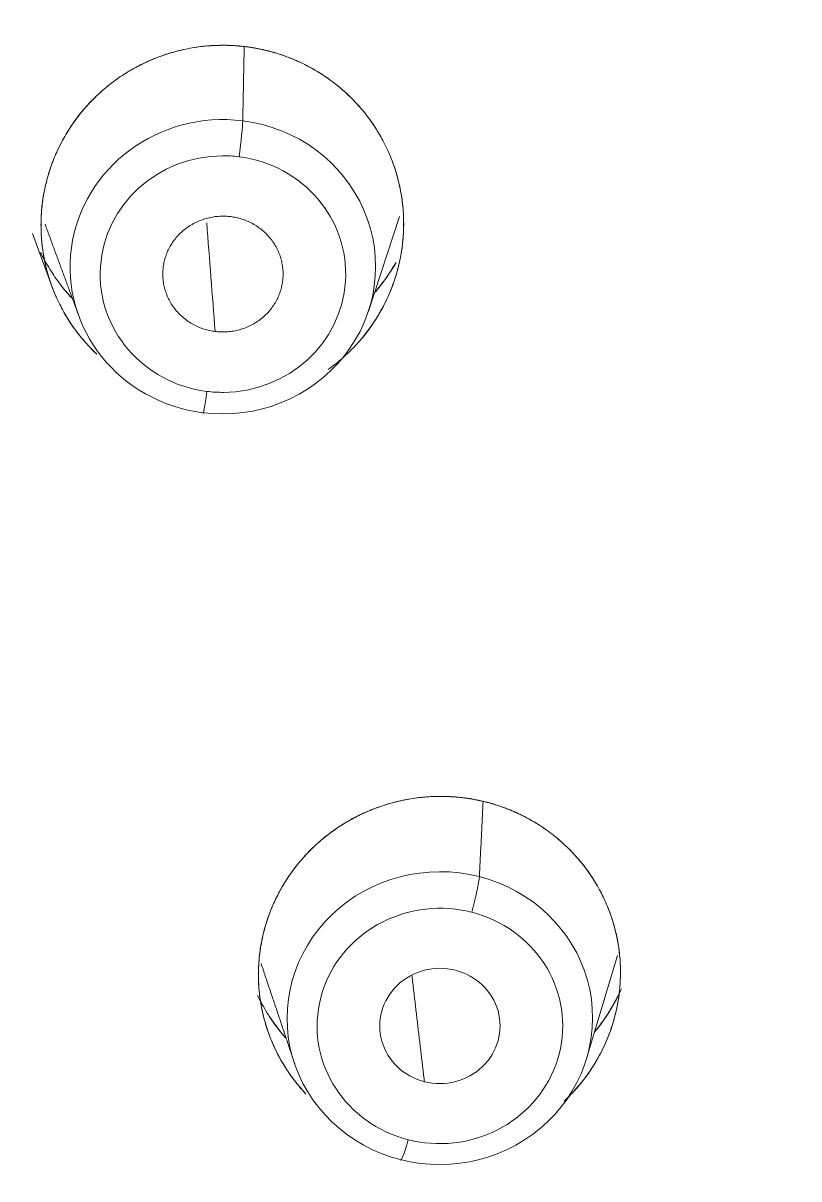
# Model space of a CAD drawing. Extents: x 5217 to 6345, y 0 to 827.
# Drawn here: x 5759.32 to 5767.06, y 513.73 to 525.26 of the extents above; entities that cross this region are included whole.
import ezdxf

# ---------------------------------------------------------------- set-up
doc = ezdxf.new("R2010")
doc.units = 0
doc.header["$LTSCALE"] = 30
doc.header["$MEASUREMENT"] = 0
doc.linetypes.add('HIDDEN2', pattern=[4.7625, 3.175, -1.5875])
doc.layers.add('1', color=7, linetype='CONTINUOUS')
doc.layers.add('2', color=1, linetype='HIDDEN2')

msp = doc.modelspace()

# ---------------------------------------------------------------- linework, layer by layer
at = {"layer": '1', "color": 7, "linetype": 'Continuous', "lineweight": 18}
for p, q in [((5762.761, 522.386), (5763.072, 523.33)), ((5759.409, 523.161), (5759.602, 522.635)), ((5759.409, 523.161), (5759.602, 522.635)), ((5764.937, 514.929), (5765.246, 515.957)), ((5761.753, 515.215), (5761.76, 515.195))]:
    msp.add_line(p, q, dxfattribs=at)
for centre, major_axis, ratio, start_param, end_param in [((5757.244, 496.519), (-59.628, 0), 0.953717, 3.141593, 6.283185), ((5757.244, 496.519), (-59.628, 0), 0.953717, 3.141593, 6.274276), ((5761.308, 522.829), (-1.524, -0.026), 0.963541, 4.565163, 7.706755), ((5761.308, 522.829), (-1.524, -0.026), 0.963541, 1.42357, 4.565163), ((5763.473, 515.331), (-1.524, -0.024), 0.958641, 4.435413, 7.577006), ((5763.473, 515.331), (-1.524, -0.024), 0.958641, 1.29382, 4.435413), ((5763.474, 515.253), (-0.6, -0.01), 0.958641, 4.435413, 7.577006), ((5763.474, 515.253), (-0.6, -0.01), 0.958641, 1.29382, 4.435413)]:
    msp.add_ellipse(centre, major_axis=major_axis, ratio=ratio, start_param=start_param, end_param=end_param, dxfattribs=at)
at = {"layer": '1', "color": 7, "linetype": 'Continuous', "lineweight": 13}
for centre, major_axis, ratio, start_param, end_param in [((5761.468, 524.007), (-0.037, -0.298), 0.03925, 1.302726, 2.785414), ((5761.309, 522.756), (-1.225, -0.021), 0.963541, 4.700712, 7.706755), ((5761.309, 522.756), (-1.225, -0.021), 0.963541, 4.565163, 4.700712), ((5761.309, 522.756), (-1.225, -0.021), 0.963541, 1.55912, 4.565163), ((5761.148, 521.665), (0.037, 0.298), 0.03925, 2.96163, 4.444318), ((5761.309, 522.756), (-1.225, -0.021), 0.963541, 1.42357, 1.55912), ((5763.79, 516.473), (0.074, 0.291), 0.077828, 4.434212, 5.918691), ((5763.474, 515.253), (-1.225, -0.019), 0.958641, 4.570922, 7.577006), ((5763.474, 515.253), (-1.225, -0.019), 0.958641, 1.429329, 4.435413), ((5763.474, 515.253), (-1.225, -0.019), 0.958641, 4.435413, 4.570922), ((5763.156, 514.204), (0.074, 0.291), 0.077828, 2.949732, 4.434212), ((5763.474, 515.253), (-1.225, -0.019), 0.958641, 1.29382, 1.429329)]:
    msp.add_ellipse(centre, major_axis=major_axis, ratio=ratio, start_param=start_param, end_param=end_param, dxfattribs=at)
at = {"layer": '1', "color": 7, "linetype": 'Continuous', "lineweight": 18}
for points, knots in [([(5759.712, 439.668), (5760.292, 439.691), (5761.968, 439.78), (5764.735, 440.04), (5767.995, 440.52), (5771.222, 441.172), (5774.407, 441.992), (5777.54, 442.979), (5780.611, 444.129), (5783.61, 445.439), (5786.529, 446.905), (5789.359, 448.523), (5792.092, 450.287), (5794.718, 452.192), (5797.229, 454.232), (5799.619, 456.402), (5801.88, 458.694), (5804.005, 461.101), (5805.987, 463.617), (5807.821, 466.233), (5809.501, 468.942), (5811.021, 471.735), (5812.378, 474.604), (5813.566, 477.54), (5814.583, 480.534), (5815.426, 483.576), (5816.091, 486.659), (5816.577, 489.772), (5816.882, 492.905), (5817.005, 496.05), (5816.947, 499.196), (5816.706, 502.335), (5816.285, 505.456), (5815.684, 508.55), (5814.904, 511.608), (5813.949, 514.62), (5812.822, 517.578), (5811.525, 520.471), (5810.063, 523.292), (5808.44, 526.031), (5806.66, 528.681), (5804.731, 531.234), (5802.657, 533.681), (5800.444, 536.015), (5798.1, 538.229), (5795.631, 540.316), (5793.045, 542.27), (5790.35, 544.085), (5787.555, 545.755), (5784.667, 547.276), (5781.695, 548.643), (5778.649, 549.85), (5775.538, 550.896), (5772.371, 551.776), (5769.157, 552.489), (5765.908, 553.031), (5762.632, 553.401), (5759.34, 553.598), (5756.041, 553.622), (5752.746, 553.471), (5749.464, 553.148), (5746.207, 552.652), (5742.982, 551.986), (5739.802, 551.151), (5736.674, 550.149), (5733.609, 548.985), (5730.617, 547.661), (5727.705, 546.181), (5724.883, 544.551), (5722.16, 542.774), (5719.544, 540.857), (5717.043, 538.805), (5714.664, 536.624), (5712.415, 534.322), (5710.302, 531.904), (5708.333, 529.379), (5706.512, 526.755), (5704.847, 524.038), (5703.34, 521.238), (5701.998, 518.363), (5700.825, 515.422), (5699.823, 512.423), (5698.996, 509.377), (5698.347, 506.291), (5697.877, 503.176), (5697.588, 500.041), (5697.48, 496.896), (5697.555, 493.75), (5697.811, 490.612), (5698.249, 487.493), (5698.866, 484.402), (5699.661, 481.348), (5700.631, 478.34), (5701.774, 475.388), (5703.085, 472.5), (5704.562, 469.686), (5706.199, 466.954), (5707.991, 464.313), (5709.934, 461.769), (5712.021, 459.332), (5714.245, 457.008), (5716.601, 454.805), (5719.08, 452.73), (5721.676, 450.788), (5724.38, 448.985), (5727.184, 447.328), (5730.08, 445.82), (5733.058, 444.468), (5736.111, 443.274), (5739.227, 442.243), (5742.399, 441.377), (5745.616, 440.68), (5748.868, 440.153), (5751.926, 439.822), (5753.898, 439.702), (5754.776, 439.668)], [0, 0, 0, 0, 0.004702, 0.013606, 0.022511, 0.031416, 0.040321, 0.049226, 0.058131, 0.067035, 0.07594, 0.084844, 0.093748, 0.102652, 0.111556, 0.120459, 0.129362, 0.138265, 0.147168, 0.15607, 0.164972, 0.173874, 0.182775, 0.191676, 0.200577, 0.209478, 0.218378, 0.227279, 0.236179, 0.245079, 0.253978, 0.262878, 0.271778, 0.280678, 0.289578, 0.298478, 0.307379, 0.316279, 0.32518, 0.334081, 0.342982, 0.351884, 0.360785, 0.369687, 0.37859, 0.387493, 0.396396, 0.405299, 0.414202, 0.423106, 0.43201, 0.440914, 0.449818, 0.458723, 0.467628, 0.476532, 0.485437, 0.494342, 0.503247, 0.512152, 0.521057, 0.529962, 0.538867, 0.547772, 0.556677, 0.565582, 0.574486, 0.583391, 0.592295, 0.601199, 0.610103, 0.619007, 0.62791, 0.636813, 0.645716, 0.654619, 0.663521, 0.672423, 0.681325, 0.690226, 0.699127, 0.708028, 0.716929, 0.725829, 0.734729, 0.743629, 0.752529, 0.761429, 0.770329, 0.779229, 0.788129, 0.797029, 0.805929, 0.814829, 0.82373, 0.832631, 0.841532, 0.850433, 0.859334, 0.868236, 0.877138, 0.886041, 0.894944, 0.903847, 0.91275, 0.921653, 0.930557, 0.939461, 0.948365, 0.95727, 0.966174, 0.975079, 0.983983, 0.992888, 1, 1, 1, 1]), ([(5793.07, 451.033), (5793.622, 451.416), (5795.04, 452.443), (5797.228, 454.234), (5799.62, 456.401), (5801.88, 458.694), (5804.005, 461.101), (5805.987, 463.617), (5807.821, 466.233), (5809.501, 468.942), (5811.021, 471.735), (5812.378, 474.604), (5813.566, 477.54), (5814.583, 480.534), (5815.426, 483.576), (5816.091, 486.659), (5816.577, 489.772), (5816.882, 492.905), (5817.005, 496.05), (5816.947, 499.196), (5816.706, 502.335), (5816.285, 505.456), (5815.684, 508.55), (5814.904, 511.608), (5813.949, 514.62), (5812.822, 517.578), (5811.525, 520.471), (5810.063, 523.292), (5808.44, 526.031), (5806.66, 528.681), (5804.731, 531.234), (5802.657, 533.681), (5800.444, 536.015), (5798.1, 538.229), (5795.631, 540.316), (5793.045, 542.27), (5790.35, 544.085), (5787.555, 545.755), (5784.667, 547.276), (5781.695, 548.643), (5778.649, 549.85), (5775.538, 550.896), (5772.371, 551.776), (5769.157, 552.489), (5765.908, 553.031), (5762.632, 553.401), (5759.34, 553.598), (5756.041, 553.622), (5752.746, 553.471), (5749.464, 553.148), (5746.207, 552.652), (5742.982, 551.986), (5739.802, 551.151), (5736.674, 550.149), (5733.609, 548.985), (5730.617, 547.661), (5727.705, 546.181), (5724.883, 544.551), (5722.16, 542.774), (5719.544, 540.857), (5717.043, 538.805), (5714.664, 536.624), (5712.415, 534.322), (5710.302, 531.904), (5708.333, 529.379), (5706.512, 526.755), (5704.847, 524.038), (5703.34, 521.238), (5701.998, 518.363), (5700.825, 515.422), (5699.823, 512.423), (5698.996, 509.377), (5698.347, 506.291), (5697.877, 503.176), (5697.588, 500.041), (5697.48, 496.896), (5697.555, 493.75), (5697.811, 490.612), (5698.249, 487.493), (5698.866, 484.402), (5699.661, 481.348), (5700.631, 478.34), (5701.774, 475.388), (5703.085, 472.5), (5704.562, 469.686), (5706.199, 466.954), (5707.991, 464.313), (5709.934, 461.769), (5712.021, 459.332), (5714.246, 457.009), (5716.6, 454.804), (5719.085, 452.736), (5720.978, 451.284), (5722.066, 450.56), (5722.254, 450.437)], [0, 0, 0, 0, 0.006833, 0.017845, 0.028856, 0.039868, 0.050878, 0.061889, 0.072899, 0.083908, 0.094918, 0.105926, 0.116935, 0.127943, 0.138951, 0.149959, 0.160966, 0.171973, 0.18298, 0.193987, 0.204994, 0.216001, 0.227008, 0.238016, 0.249023, 0.26003, 0.271038, 0.282046, 0.293055, 0.304063, 0.315072, 0.326082, 0.337091, 0.348102, 0.359112, 0.370123, 0.381134, 0.392146, 0.403157, 0.414169, 0.425182, 0.436194, 0.447207, 0.45822, 0.469233, 0.480246, 0.491259, 0.502272, 0.513286, 0.524299, 0.535313, 0.546326, 0.557339, 0.568352, 0.579365, 0.590378, 0.601391, 0.612403, 0.623416, 0.634428, 0.645439, 0.656451, 0.667462, 0.678472, 0.689483, 0.700493, 0.711502, 0.722512, 0.73352, 0.744529, 0.755537, 0.766545, 0.777553, 0.78856, 0.799567, 0.810574, 0.821581, 0.832588, 0.843595, 0.854602, 0.865609, 0.876617, 0.887624, 0.898632, 0.90964, 0.920649, 0.931657, 0.942666, 0.953676, 0.964686, 0.975696, 0.986706, 0.997717, 1, 1, 1, 1]), ([(5760.048, 521.959), (5760.031, 521.974), (5759.973, 522.032), (5759.88, 522.138), (5759.776, 522.281), (5759.688, 522.433), (5759.615, 522.592), (5759.559, 522.758), (5759.519, 522.928), (5759.497, 523.103), (5759.491, 523.28), (5759.504, 523.456), (5759.534, 523.632), (5759.582, 523.804), (5759.647, 523.971), (5759.728, 524.13), (5759.825, 524.281), (5759.935, 524.42), (5760.059, 524.548), (5760.195, 524.663), (5760.341, 524.765), (5760.497, 524.851), (5760.66, 524.923), (5760.801, 524.968), (5760.916, 524.997), (5761.003, 525.014), (5761.092, 525.027), (5761.164, 525.034), (5761.221, 525.037), (5761.261, 525.038), (5761.3, 525.039), (5761.34, 525.039), (5761.38, 525.038), (5761.42, 525.036), (5761.459, 525.033), (5761.499, 525.029), (5761.525, 525.026), (5761.538, 525.025)], [0, 0, 0, 0, 0.015241, 0.054637, 0.093976, 0.133189, 0.17211, 0.211241, 0.250291, 0.28963, 0.329147, 0.368742, 0.408402, 0.44849, 0.488287, 0.528164, 0.567653, 0.607325, 0.646576, 0.686012, 0.725195, 0.764375, 0.803484, 0.842638, 0.862254, 0.88185, 0.90147, 0.921156, 0.929955, 0.938736, 0.947503, 0.956259, 0.965007, 0.973752, 0.982497, 0.991245, 1, 1, 1, 1]), ([(5760.048, 521.959), (5760.031, 521.974), (5759.973, 522.032), (5759.88, 522.138), (5759.776, 522.281), (5759.688, 522.433), (5759.615, 522.592), (5759.559, 522.758), (5759.519, 522.928), (5759.497, 523.103), (5759.491, 523.28), (5759.504, 523.456), (5759.534, 523.632), (5759.582, 523.804), (5759.647, 523.971), (5759.728, 524.13), (5759.825, 524.281), (5759.935, 524.42), (5760.059, 524.548), (5760.195, 524.663), (5760.341, 524.765), (5760.497, 524.851), (5760.66, 524.923), (5760.801, 524.968), (5760.916, 524.997), (5761.003, 525.014), (5761.092, 525.027), (5761.164, 525.034), (5761.221, 525.037), (5761.261, 525.038), (5761.3, 525.039), (5761.34, 525.039), (5761.38, 525.038), (5761.42, 525.036), (5761.459, 525.033), (5761.499, 525.029), (5761.525, 525.026), (5761.538, 525.025)], [0, 0, 0, 0, 0.015241, 0.054637, 0.093976, 0.133189, 0.17211, 0.211241, 0.250291, 0.28963, 0.329147, 0.368742, 0.408402, 0.44849, 0.488287, 0.528164, 0.567653, 0.607325, 0.646576, 0.686012, 0.725195, 0.764375, 0.803484, 0.842638, 0.862254, 0.88185, 0.90147, 0.921156, 0.929955, 0.938736, 0.947503, 0.956259, 0.965007, 0.973752, 0.982497, 0.991245, 1, 1, 1, 1]), ([(5761.538, 525.025), (5761.531, 525.026), (5761.517, 525.027), (5761.496, 525.03), (5761.474, 525.032), (5761.453, 525.034), (5761.431, 525.035), (5761.409, 525.036), (5761.388, 525.037), (5761.366, 525.038), (5761.344, 525.039), (5761.322, 525.039), (5761.279, 525.039), (5761.214, 525.037), (5761.129, 525.031), (5761.043, 525.02), (5760.932, 525.001), (5760.796, 524.968), (5760.649, 524.918), (5760.514, 524.859), (5760.371, 524.783), (5760.224, 524.686), (5760.08, 524.567), (5759.957, 524.444), (5759.843, 524.307), (5759.742, 524.155), (5759.658, 523.996), (5759.604, 523.864), (5759.569, 523.758), (5759.539, 523.649), (5759.512, 523.516), (5759.494, 523.35), (5759.492, 523.169), (5759.509, 522.993), (5759.543, 522.819), (5759.589, 522.662), (5759.656, 522.498), (5759.735, 522.347), (5759.824, 522.212), (5759.924, 522.085), (5760.002, 522.003), (5760.047, 521.96), (5760.05, 521.957)], [0, 0, 0, 0, 0.004723, 0.009456, 0.014198, 0.018951, 0.023712, 0.028484, 0.033265, 0.038057, 0.042857, 0.047668, 0.052488, 0.071355, 0.090268, 0.109227, 0.128234, 0.164448, 0.20139, 0.231087, 0.261389, 0.308306, 0.347941, 0.38475, 0.423589, 0.466413, 0.505752, 0.54357, 0.561899, 0.580494, 0.619209, 0.652668, 0.692109, 0.740416, 0.770898, 0.810757, 0.850491, 0.889073, 0.924752, 0.958563, 0.996901, 1, 1, 1, 1]), ([(5761.538, 525.025), (5761.531, 525.026), (5761.517, 525.027), (5761.496, 525.03), (5761.474, 525.032), (5761.453, 525.034), (5761.431, 525.035), (5761.409, 525.036), (5761.388, 525.037), (5761.366, 525.038), (5761.344, 525.039), (5761.322, 525.039), (5761.279, 525.039), (5761.214, 525.037), (5761.129, 525.031), (5761.043, 525.02), (5760.932, 525.001), (5760.796, 524.968), (5760.649, 524.918), (5760.514, 524.859), (5760.371, 524.783), (5760.224, 524.686), (5760.08, 524.567), (5759.957, 524.444), (5759.843, 524.307), (5759.742, 524.155), (5759.658, 523.996), (5759.604, 523.864), (5759.569, 523.758), (5759.539, 523.649), (5759.512, 523.516), (5759.494, 523.35), (5759.492, 523.169), (5759.509, 522.993), (5759.543, 522.819), (5759.589, 522.662), (5759.656, 522.498), (5759.735, 522.347), (5759.824, 522.212), (5759.924, 522.085), (5760.002, 522.003), (5760.047, 521.96), (5760.05, 521.957)], [0, 0, 0, 0, 0.004723, 0.009456, 0.014198, 0.018951, 0.023712, 0.028484, 0.033265, 0.038057, 0.042857, 0.047668, 0.052488, 0.071355, 0.090268, 0.109227, 0.128234, 0.164448, 0.20139, 0.231087, 0.261389, 0.308306, 0.347941, 0.38475, 0.423589, 0.466413, 0.505752, 0.54357, 0.561899, 0.580494, 0.619209, 0.652668, 0.692109, 0.740416, 0.770898, 0.810757, 0.850491, 0.889073, 0.924752, 0.958563, 0.996901, 1, 1, 1, 1]), ([(5761.538, 525.025), (5761.545, 525.024), (5761.56, 525.022), (5761.581, 525.019), (5761.602, 525.016), (5761.624, 525.012), (5761.645, 525.008), (5761.666, 525.004), (5761.687, 525), (5761.708, 524.995), (5761.729, 524.99), (5761.75, 524.985), (5761.771, 524.98), (5761.792, 524.974), (5761.813, 524.969), (5761.834, 524.963), (5761.854, 524.956), (5761.875, 524.95), (5761.917, 524.936), (5761.981, 524.912), (5762.065, 524.876), (5762.148, 524.836), (5762.254, 524.778), (5762.381, 524.695), (5762.522, 524.581), (5762.65, 524.455), (5762.764, 524.317), (5762.863, 524.168), (5762.947, 524.011), (5763.015, 523.847), (5763.065, 523.676), (5763.099, 523.5), (5763.114, 523.321), (5763.111, 523.141), (5763.09, 522.963), (5763.052, 522.789), (5762.996, 522.621), (5762.926, 522.46), (5762.84, 522.31), (5762.742, 522.169), (5762.667, 522.08), (5762.626, 522.037), (5762.624, 522.035)], [0, 0, 0, 0, 0.005445, 0.010886, 0.016323, 0.021757, 0.027189, 0.032619, 0.038048, 0.043477, 0.048906, 0.054336, 0.059768, 0.065202, 0.070638, 0.076079, 0.081523, 0.086973, 0.092428, 0.115501, 0.138536, 0.161584, 0.184696, 0.230663, 0.276627, 0.322113, 0.367617, 0.412862, 0.458121, 0.503622, 0.54891, 0.594703, 0.640581, 0.686801, 0.732464, 0.777757, 0.823045, 0.86751, 0.911591, 0.954958, 0.998187, 1, 1, 1, 1]), ([(5761.538, 525.025), (5761.545, 525.024), (5761.56, 525.022), (5761.581, 525.019), (5761.602, 525.016), (5761.624, 525.012), (5761.645, 525.008), (5761.666, 525.004), (5761.687, 525), (5761.708, 524.995), (5761.729, 524.99), (5761.75, 524.985), (5761.771, 524.98), (5761.792, 524.974), (5761.813, 524.969), (5761.834, 524.963), (5761.854, 524.956), (5761.875, 524.95), (5761.917, 524.936), (5761.981, 524.912), (5762.065, 524.876), (5762.148, 524.836), (5762.254, 524.778), (5762.381, 524.695), (5762.522, 524.581), (5762.65, 524.455), (5762.764, 524.317), (5762.863, 524.168), (5762.947, 524.011), (5763.015, 523.847), (5763.065, 523.676), (5763.099, 523.5), (5763.114, 523.321), (5763.111, 523.141), (5763.09, 522.963), (5763.052, 522.789), (5762.996, 522.621), (5762.926, 522.46), (5762.84, 522.31), (5762.742, 522.169), (5762.667, 522.08), (5762.626, 522.037), (5762.624, 522.035)], [0, 0, 0, 0, 0.005445, 0.010886, 0.016323, 0.021757, 0.027189, 0.032619, 0.038048, 0.043477, 0.048906, 0.054336, 0.059768, 0.065202, 0.070638, 0.076079, 0.081523, 0.086973, 0.092428, 0.115501, 0.138536, 0.161584, 0.184696, 0.230663, 0.276627, 0.322113, 0.367617, 0.412862, 0.458121, 0.503622, 0.54891, 0.594703, 0.640581, 0.686801, 0.732464, 0.777757, 0.823045, 0.86751, 0.911591, 0.954958, 0.998187, 1, 1, 1, 1]), ([(5762.359, 521.804), (5762.365, 521.808), (5762.412, 521.842), (5762.5, 521.912), (5762.62, 522.027), (5762.735, 522.159), (5762.833, 522.298), (5762.921, 522.452), (5762.998, 522.621), (5763.046, 522.77), (5763.073, 522.885), (5763.086, 522.951), (5763.096, 523.014), (5763.104, 523.08), (5763.11, 523.156), (5763.113, 523.242), (5763.111, 523.352), (5763.099, 523.497), (5763.069, 523.656), (5763.029, 523.798), (5762.987, 523.916), (5762.93, 524.045), (5762.856, 524.179), (5762.759, 524.323), (5762.645, 524.46), (5762.514, 524.588), (5762.375, 524.699), (5762.251, 524.78), (5762.147, 524.837), (5762.064, 524.877), (5761.979, 524.913), (5761.908, 524.939), (5761.853, 524.957), (5761.814, 524.968), (5761.775, 524.979), (5761.735, 524.989), (5761.696, 524.998), (5761.657, 525.006), (5761.617, 525.013), (5761.578, 525.02), (5761.551, 525.023), (5761.538, 525.025)], [0, 0, 0, 0, 0.004911, 0.040478, 0.078366, 0.120333, 0.163099, 0.197071, 0.244382, 0.293253, 0.306528, 0.327539, 0.339985, 0.351834, 0.37404, 0.394118, 0.411924, 0.451839, 0.49608, 0.525722, 0.555269, 0.584722, 0.624594, 0.662525, 0.706109, 0.749153, 0.790413, 0.830451, 0.851838, 0.87324, 0.894658, 0.916092, 0.925531, 0.934941, 0.944322, 0.953674, 0.962997, 0.972291, 0.981557, 0.990793, 1, 1, 1, 1]), ([(5762.359, 521.804), (5762.365, 521.808), (5762.412, 521.842), (5762.5, 521.912), (5762.62, 522.027), (5762.735, 522.159), (5762.833, 522.298), (5762.921, 522.452), (5762.998, 522.621), (5763.046, 522.77), (5763.073, 522.885), (5763.086, 522.951), (5763.096, 523.014), (5763.104, 523.08), (5763.11, 523.156), (5763.113, 523.242), (5763.111, 523.352), (5763.099, 523.497), (5763.069, 523.656), (5763.029, 523.798), (5762.987, 523.916), (5762.93, 524.045), (5762.856, 524.179), (5762.759, 524.323), (5762.645, 524.46), (5762.514, 524.588), (5762.375, 524.699), (5762.251, 524.78), (5762.147, 524.837), (5762.064, 524.877), (5761.979, 524.913), (5761.908, 524.939), (5761.853, 524.957), (5761.814, 524.968), (5761.775, 524.979), (5761.735, 524.989), (5761.696, 524.998), (5761.657, 525.006), (5761.617, 525.013), (5761.578, 525.02), (5761.551, 525.023), (5761.538, 525.025)], [0, 0, 0, 0, 0.004911, 0.040478, 0.078366, 0.120333, 0.163099, 0.197071, 0.244382, 0.293253, 0.306528, 0.327539, 0.339985, 0.351834, 0.37404, 0.394118, 0.411924, 0.451839, 0.49608, 0.525722, 0.555269, 0.584722, 0.624594, 0.662525, 0.706109, 0.749153, 0.790413, 0.830451, 0.851838, 0.87324, 0.894658, 0.916092, 0.925531, 0.934941, 0.944322, 0.953674, 0.962997, 0.972291, 0.981557, 0.990793, 1, 1, 1, 1]), ([(5759.49, 522.971), (5759.501, 522.949), (5759.541, 522.872), (5759.618, 522.744), (5759.708, 522.622), (5759.767, 522.554), (5759.785, 522.533)], [0, 0, 0, 0, 0.14106, 0.492764, 0.842904, 1, 1, 1, 1]), ([(5762.828, 522.576), (5762.84, 522.59), (5762.901, 522.663), (5762.971, 522.762), (5763.023, 522.85), (5763.036, 522.872)], [0, 0, 0, 0, 0.149555, 0.790967, 1, 1, 1, 1]), ([(5763.036, 522.872), (5763.02, 522.845), (5762.967, 522.757), (5762.898, 522.661), (5762.843, 522.595), (5762.834, 522.583)], [0, 0, 0, 0, 0.271996, 0.873067, 1, 1, 1, 1]), ([(5763.035, 522.87), (5763.028, 522.859), (5762.985, 522.786), (5762.92, 522.69), (5762.855, 522.609), (5762.834, 522.584)], [0, 0, 0, 0, 0.114146, 0.720429, 1, 1, 1, 1]), ([(5762.927, 522.703), (5762.958, 522.746), (5762.987, 522.791), (5763.015, 522.836), (5763.015, 522.837)], [0, 0, 0, 0, 0.992205, 1, 1, 1, 1]), ([(5759.797, 522.52), (5759.774, 522.545), (5759.742, 522.583), (5759.71, 522.622), (5759.7, 522.635)], [0, 0, 0, 0, 0.671514, 1, 1, 1, 1]), ([(5759.797, 522.52), (5759.774, 522.545), (5759.742, 522.583), (5759.71, 522.622), (5759.7, 522.635)], [0, 0, 0, 0, 0.671514, 1, 1, 1, 1]), ([(5759.702, 522.633), (5759.711, 522.621), (5759.738, 522.587), (5759.767, 522.554), (5759.785, 522.533)], [0, 0, 0, 0, 0.359488, 1, 1, 1, 1]), ([(5762.119, 514.593), (5762.084, 514.632), (5762.014, 514.716), (5761.919, 514.854), (5761.835, 515.007), (5761.767, 515.166), (5761.715, 515.331), (5761.68, 515.5), (5761.663, 515.673), (5761.662, 515.847), (5761.679, 516.021), (5761.714, 516.193), (5761.766, 516.363), (5761.836, 516.527), (5761.922, 516.684), (5762.023, 516.831), (5762.138, 516.967), (5762.266, 517.091), (5762.406, 517.202), (5762.556, 517.299), (5762.714, 517.381), (5762.88, 517.446), (5763.051, 517.496), (5763.197, 517.524), (5763.315, 517.537), (5763.404, 517.543), (5763.493, 517.545), (5763.566, 517.542), (5763.623, 517.539), (5763.662, 517.535), (5763.702, 517.531), (5763.741, 517.526), (5763.781, 517.52), (5763.82, 517.513), (5763.859, 517.505), (5763.898, 517.497), (5763.923, 517.49), (5763.936, 517.487)], [0, 0, 0, 0, 0.033989, 0.072393, 0.110753, 0.149048, 0.187071, 0.225353, 0.263549, 0.30207, 0.34076, 0.379601, 0.418512, 0.457921, 0.497022, 0.536241, 0.575036, 0.614063, 0.652627, 0.691417, 0.729917, 0.768435, 0.806851, 0.84533, 0.8646, 0.883857, 0.903141, 0.922492, 0.931142, 0.939775, 0.948394, 0.957002, 0.965602, 0.974199, 0.982795, 0.991395, 1, 1, 1, 1]), ([(5763.936, 517.487), (5763.929, 517.489), (5763.915, 517.492), (5763.893, 517.497), (5763.871, 517.502), (5763.849, 517.507), (5763.827, 517.511), (5763.805, 517.515), (5763.783, 517.519), (5763.761, 517.523), (5763.738, 517.526), (5763.716, 517.529), (5763.694, 517.532), (5763.671, 517.534), (5763.648, 517.537), (5763.626, 517.538), (5763.603, 517.54), (5763.58, 517.541), (5763.557, 517.543), (5763.535, 517.543), (5763.512, 517.544), (5763.489, 517.544), (5763.446, 517.544), (5763.385, 517.542), (5763.304, 517.536), (5763.223, 517.527), (5763.117, 517.509), (5762.987, 517.479), (5762.833, 517.429), (5762.681, 517.364), (5762.496, 517.265), (5762.315, 517.135), (5762.143, 516.974), (5762.025, 516.833), (5761.933, 516.699), (5761.873, 516.595), (5761.83, 516.509), (5761.787, 516.414), (5761.75, 516.311), (5761.72, 516.208), (5761.696, 516.108), (5761.672, 515.97), (5761.66, 515.793), (5761.666, 515.625), (5761.687, 515.467), (5761.72, 515.315), (5761.771, 515.158), (5761.831, 515.016), (5761.891, 514.905), (5761.943, 514.82), (5762.003, 514.733), (5762.068, 514.65), (5762.12, 514.592), (5762.137, 514.574)], [0, 0, 0, 0, 0.004793, 0.009594, 0.014402, 0.019218, 0.024041, 0.028872, 0.03371, 0.038556, 0.043409, 0.04827, 0.053138, 0.058014, 0.062897, 0.067787, 0.072685, 0.077591, 0.082504, 0.087424, 0.092352, 0.097288, 0.10223, 0.119662, 0.137106, 0.154561, 0.172027, 0.205961, 0.240859, 0.27647, 0.31227, 0.376757, 0.420113, 0.465123, 0.496624, 0.526496, 0.543297, 0.559365, 0.595411, 0.615224, 0.629449, 0.663437, 0.707207, 0.74659, 0.774036, 0.812804, 0.848697, 0.883191, 0.914398, 0.931468, 0.948718, 0.984026, 1, 1, 1, 1]), ([(5763.936, 517.487), (5763.929, 517.489), (5763.915, 517.492), (5763.893, 517.497), (5763.871, 517.502), (5763.849, 517.507), (5763.827, 517.511), (5763.805, 517.515), (5763.783, 517.519), (5763.761, 517.523), (5763.738, 517.526), (5763.716, 517.529), (5763.694, 517.532), (5763.671, 517.534), (5763.648, 517.537), (5763.626, 517.538), (5763.603, 517.54), (5763.58, 517.541), (5763.557, 517.543), (5763.535, 517.543), (5763.512, 517.544), (5763.489, 517.544), (5763.446, 517.544), (5763.385, 517.542), (5763.304, 517.536), (5763.223, 517.527), (5763.117, 517.509), (5762.987, 517.479), (5762.833, 517.429), (5762.681, 517.364), (5762.496, 517.265), (5762.315, 517.135), (5762.143, 516.974), (5762.025, 516.833), (5761.933, 516.699), (5761.873, 516.595), (5761.83, 516.509), (5761.787, 516.414), (5761.75, 516.311), (5761.72, 516.208), (5761.696, 516.108), (5761.672, 515.97), (5761.66, 515.793), (5761.666, 515.625), (5761.687, 515.467), (5761.72, 515.315), (5761.771, 515.158), (5761.831, 515.016), (5761.891, 514.905), (5761.943, 514.82), (5762.003, 514.733), (5762.068, 514.65), (5762.12, 514.592), (5762.137, 514.574)], [0, 0, 0, 0, 0.004793, 0.009594, 0.014402, 0.019218, 0.024041, 0.028872, 0.03371, 0.038556, 0.043409, 0.04827, 0.053138, 0.058014, 0.062897, 0.067787, 0.072685, 0.077591, 0.082504, 0.087424, 0.092352, 0.097288, 0.10223, 0.119662, 0.137106, 0.154561, 0.172027, 0.205961, 0.240859, 0.27647, 0.31227, 0.376757, 0.420113, 0.465123, 0.496624, 0.526496, 0.543297, 0.559365, 0.595411, 0.615224, 0.629449, 0.663437, 0.707207, 0.74659, 0.774036, 0.812804, 0.848697, 0.883191, 0.914398, 0.931468, 0.948718, 0.984026, 1, 1, 1, 1]), ([(5761.717, 516.193), (5761.731, 516.25), (5761.766, 516.363), (5761.836, 516.527), (5761.922, 516.684), (5762.023, 516.831), (5762.138, 516.967), (5762.266, 517.091), (5762.406, 517.202), (5762.556, 517.299), (5762.714, 517.381), (5762.88, 517.446), (5763.051, 517.496), (5763.197, 517.524), (5763.315, 517.537), (5763.404, 517.543), (5763.493, 517.545), (5763.566, 517.542), (5763.623, 517.539), (5763.662, 517.535), (5763.702, 517.531), (5763.741, 517.526), (5763.781, 517.52), (5763.82, 517.513), (5763.859, 517.505), (5763.898, 517.497), (5763.923, 517.49), (5763.936, 517.487)], [0, 0, 0, 0, 0.062701, 0.126224, 0.189252, 0.252469, 0.315002, 0.377909, 0.44007, 0.502597, 0.564654, 0.626741, 0.688664, 0.750687, 0.781749, 0.812789, 0.843874, 0.875065, 0.889008, 0.902923, 0.916816, 0.930691, 0.944554, 0.958412, 0.972268, 0.986129, 1, 1, 1, 1]), ([(5763.936, 517.487), (5763.943, 517.485), (5763.957, 517.482), (5763.978, 517.476), (5763.999, 517.47), (5764.02, 517.464), (5764.04, 517.457), (5764.061, 517.45), (5764.081, 517.443), (5764.101, 517.436), (5764.122, 517.429), (5764.142, 517.421), (5764.162, 517.413), (5764.182, 517.405), (5764.202, 517.397), (5764.222, 517.388), (5764.241, 517.379), (5764.261, 517.37), (5764.302, 517.351), (5764.362, 517.32), (5764.441, 517.274), (5764.517, 517.224), (5764.615, 517.152), (5764.73, 517.054), (5764.854, 516.924), (5764.964, 516.783), (5765.059, 516.632), (5765.137, 516.474), (5765.198, 516.308), (5765.243, 516.137), (5765.27, 515.962), (5765.278, 515.785), (5765.269, 515.606), (5765.241, 515.429), (5765.195, 515.256), (5765.133, 515.091), (5765.055, 514.934), (5764.962, 514.786), (5764.86, 514.652), (5764.784, 514.571), (5764.746, 514.533)], [0, 0, 0, 0, 0.005739, 0.011474, 0.017205, 0.022933, 0.028659, 0.034383, 0.040106, 0.045829, 0.051553, 0.057277, 0.063003, 0.068731, 0.074462, 0.080197, 0.085936, 0.091681, 0.097431, 0.121726, 0.145979, 0.17024, 0.194561, 0.2429, 0.291212, 0.339008, 0.386789, 0.434315, 0.481817, 0.529644, 0.577162, 0.625318, 0.673557, 0.722189, 0.770104, 0.817516, 0.864856, 0.911211, 0.95711, 1, 1, 1, 1]), ([(5763.936, 517.487), (5763.943, 517.485), (5763.957, 517.482), (5763.978, 517.476), (5763.999, 517.47), (5764.02, 517.464), (5764.04, 517.457), (5764.061, 517.45), (5764.081, 517.443), (5764.101, 517.436), (5764.122, 517.429), (5764.142, 517.421), (5764.162, 517.413), (5764.182, 517.405), (5764.202, 517.397), (5764.222, 517.388), (5764.241, 517.379), (5764.261, 517.37), (5764.302, 517.351), (5764.362, 517.32), (5764.441, 517.274), (5764.517, 517.224), (5764.615, 517.152), (5764.73, 517.054), (5764.854, 516.924), (5764.964, 516.783), (5765.059, 516.632), (5765.137, 516.474), (5765.198, 516.308), (5765.243, 516.137), (5765.27, 515.962), (5765.278, 515.785), (5765.269, 515.606), (5765.241, 515.429), (5765.195, 515.256), (5765.133, 515.091), (5765.055, 514.934), (5764.962, 514.786), (5764.86, 514.652), (5764.784, 514.571), (5764.746, 514.533)], [0, 0, 0, 0, 0.005739, 0.011474, 0.017205, 0.022933, 0.028659, 0.034383, 0.040106, 0.045829, 0.051553, 0.057277, 0.063003, 0.068731, 0.074462, 0.080197, 0.085936, 0.091681, 0.097431, 0.121726, 0.145979, 0.17024, 0.194561, 0.2429, 0.291212, 0.339008, 0.386789, 0.434315, 0.481817, 0.529644, 0.577162, 0.625318, 0.673557, 0.722189, 0.770104, 0.817516, 0.864856, 0.911211, 0.95711, 1, 1, 1, 1]), ([(5765.245, 515.462), (5765.245, 515.462), (5765.25, 515.489), (5765.258, 515.537), (5765.271, 515.641), (5765.278, 515.781), (5765.271, 515.942), (5765.251, 516.086), (5765.225, 516.208), (5765.186, 516.342), (5765.132, 516.484), (5765.055, 516.639), (5764.96, 516.789), (5764.848, 516.932), (5764.724, 517.059), (5764.612, 517.154), (5764.516, 517.224), (5764.439, 517.275), (5764.359, 517.321), (5764.292, 517.355), (5764.24, 517.38), (5764.203, 517.397), (5764.165, 517.412), (5764.128, 517.427), (5764.09, 517.441), (5764.052, 517.454), (5764.013, 517.466), (5763.975, 517.477), (5763.949, 517.484), (5763.936, 517.487)], [0, 0, 0, 0, 0.000011, 0.030886, 0.055176, 0.119254, 0.190393, 0.237734, 0.28499, 0.332161, 0.396237, 0.457453, 0.527378, 0.596486, 0.662752, 0.727094, 0.761502, 0.795941, 0.830412, 0.864915, 0.88011, 0.895258, 0.91036, 0.925416, 0.940425, 0.955389, 0.970305, 0.985176, 1, 1, 1, 1]), ([(5764.712, 514.501), (5764.718, 514.507), (5764.768, 514.555), (5764.849, 514.641), (5764.958, 514.779), (5765.057, 514.935), (5765.137, 515.101), (5765.184, 515.23), (5765.209, 515.312), (5765.228, 515.38), (5765.244, 515.457), (5765.258, 515.537), (5765.271, 515.641), (5765.278, 515.781), (5765.271, 515.942), (5765.251, 516.086), (5765.225, 516.208), (5765.186, 516.342), (5765.132, 516.484), (5765.055, 516.639), (5764.96, 516.789), (5764.848, 516.932), (5764.724, 517.059), (5764.612, 517.154), (5764.516, 517.224), (5764.439, 517.275), (5764.359, 517.321), (5764.292, 517.355), (5764.24, 517.38), (5764.203, 517.397), (5764.165, 517.412), (5764.128, 517.427), (5764.09, 517.441), (5764.052, 517.454), (5764.013, 517.466), (5763.975, 517.477), (5763.949, 517.484), (5763.936, 517.487)], [0, 0, 0, 0, 0.006886, 0.054687, 0.093299, 0.145796, 0.201217, 0.23937, 0.255199, 0.269804, 0.295922, 0.317661, 0.334764, 0.37988, 0.429968, 0.4633, 0.496572, 0.529785, 0.574899, 0.618, 0.667234, 0.715892, 0.762549, 0.807851, 0.832077, 0.856325, 0.880596, 0.904889, 0.915587, 0.926253, 0.936886, 0.947486, 0.958054, 0.96859, 0.979092, 0.989563, 1, 1, 1, 1]), ([(5762.119, 514.593), (5762.084, 514.632), (5762.014, 514.716), (5761.919, 514.854), (5761.835, 515.007), (5761.767, 515.166), (5761.715, 515.331), (5761.68, 515.5), (5761.663, 515.673), (5761.662, 515.804), (5761.667, 515.877), (5761.668, 515.892)], [0, 0, 0, 0, 0.10889, 0.231924, 0.354817, 0.477502, 0.599318, 0.72196, 0.844327, 0.967737, 1, 1, 1, 1]), ([(5761.654, 515.557), (5761.655, 515.557), (5761.684, 515.497), (5761.744, 515.388), (5761.82, 515.277), (5761.861, 515.224), (5761.867, 515.216)], [0, 0, 0, 0, 0.003172, 0.500699, 0.927104, 1, 1, 1, 1]), ([(5765.256, 515.562), (5765.237, 515.525), (5765.188, 515.433), (5765.109, 515.31), (5765.045, 515.226), (5765.017, 515.192), (5765.017, 515.191)], [0, 0, 0, 0, 0.285817, 0.70376, 0.993484, 1, 1, 1, 1]), ([(5765.019, 515.194), (5765.06, 515.244), (5765.136, 515.348), (5765.222, 515.492), (5765.268, 515.586), (5765.284, 515.623)], [0, 0, 0, 0, 0.37773, 0.762528, 1, 1, 1, 1]), ([(5765.253, 515.556), (5765.246, 515.542), (5765.198, 515.448), (5765.125, 515.331), (5765.051, 515.234), (5765.031, 515.209)], [0, 0, 0, 0, 0.114311, 0.769237, 1, 1, 1, 1]), ([(5765.089, 515.285), (5765.125, 515.335), (5765.188, 515.433), (5765.243, 515.536), (5765.267, 515.585)], [0, 0, 0, 0, 0.526126, 1, 1, 1, 1]), ([(5761.93, 515.139), (5761.908, 515.164), (5761.847, 515.238), (5761.792, 515.317), (5761.759, 515.37)], [0, 0, 0, 0, 0.342318, 1, 1, 1, 1]), ([(5761.927, 515.142), (5761.899, 515.175), (5761.869, 515.212), (5761.84, 515.251), (5761.837, 515.255)], [0, 0, 0, 0, 0.884039, 1, 1, 1, 1]), ([(5764.712, 514.501), (5764.718, 514.507), (5764.768, 514.555), (5764.849, 514.641), (5764.958, 514.779), (5765.057, 514.935), (5765.137, 515.101), (5765.181, 515.221), (5765.199, 515.277), (5765.202, 515.287)], [0, 0, 0, 0, 0.027771, 0.220545, 0.376259, 0.587973, 0.811476, 0.965341, 1, 1, 1, 1])]:
    msp.add_open_spline(points, degree=3, knots=knots, dxfattribs=at)
for points, weights, knots in [([(5816.872, 496.519), (5816.872, 553.388), (5757.244, 553.388), (5697.616, 553.388), (5697.616, 496.519)], [1, 0.707106781187, 1, 0.707106781187, 1], [0, 0, 0, 0.5, 0.5, 1, 1, 1]), ([(5816.872, 496.519), (5816.872, 553.388), (5757.244, 553.388), (5698.144, 553.388), (5697.618, 497.026)], [1, 0.707106781187, 1, 0.708948655878, 0.996339416072], [0, 0, 0, 0.501577, 0.501577, 1, 1, 1]), ([(5761.231, 522.183), (5760.636, 522.257), (5760.714, 522.831), (5760.793, 523.404), (5761.388, 523.329)], [1, 0.707106781186, 1, 0.707106781186, 1], [0, 0, 0, 0.5, 0.5, 1, 1, 1]), ([(5761.388, 523.329), (5761.982, 523.254), (5761.904, 522.681), (5761.826, 522.108), (5761.231, 522.183)], [1, 0.707106781187, 1, 0.707106781187, 1], [0, 0, 0, 0.5, 0.5, 1, 1, 1])]:
    msp.add_rational_spline(points, weights, degree=2, knots=knots, dxfattribs=at)
at = {"layer": '1', "color": 7, "linetype": 'Continuous', "lineweight": 13}
for points, degree in [([(5761.507, 524.285), (5761.521, 525.024)], 1), ([(5761.148, 523.267), (5761.175, 522.905), (5761.203, 522.544), (5761.231, 522.183)], 3), ([(5763.868, 516.743), (5763.904, 517.489)], 1), ([(5763.319, 514.697), (5763.194, 515.76)], 1)]:
    msp.add_open_spline(points, degree=degree, dxfattribs=at)
at = {"layer": '1', "color": 7, "linetype": 'Continuous', "lineweight": 18}
for points, degree in [([(5759.534, 523.254), (5759.873, 522.334)], 1), ([(5761.69, 515.875), (5762.025, 514.876)], 1), ([(5761.759, 515.37), (5761.79, 515.321), (5761.823, 515.273), (5761.859, 515.227)], 3)]:
    msp.add_open_spline(points, degree=degree, dxfattribs=at)
at = {"layer": '2', "color": 7, "linetype": 'Continuous', "lineweight": 18}
msp.add_ellipse((5757.244, 496.914), major_axis=(-59.996, 0), ratio=0.953717, start_param=2.930106, end_param=4.712389, dxfattribs=at)
for points, knots in [([(5817.081, 500.995), (5817.01, 501.986), (5816.805, 504.043), (5816.311, 507.152), (5815.621, 510.314), (5814.747, 513.44), (5813.69, 516.52), (5812.453, 519.545), (5811.037, 522.505), (5809.446, 525.39), (5807.683, 528.193), (5805.749, 530.906), (5803.642, 533.529), (5801.443, 535.962), (5799.181, 538.202), (5796.888, 540.249), (5794.488, 542.177), (5791.989, 543.98), (5789.398, 545.655), (5786.724, 547.196), (5783.974, 548.598), (5781.16, 549.859), (5778.291, 550.975), (5775.383, 551.941), (5772.455, 552.756), (5769.544, 553.415), (5766.696, 553.918), (5764.173, 554.246), (5761.945, 554.45), (5759.724, 554.583), (5758.153, 554.617), (5757.244, 554.617)], [0, 0, 0, 0, 0.034187, 0.071218, 0.108335, 0.145544, 0.182846, 0.220249, 0.257758, 0.295383, 0.333134, 0.371027, 0.409194, 0.447875, 0.482652, 0.517432, 0.552208, 0.586973, 0.621721, 0.656439, 0.691114, 0.725722, 0.760226, 0.794566, 0.82863, 0.862183, 0.894634, 0.925537, 0.947362, 0.969579, 1, 1, 1, 1]), ([(5815.787, 509.491), (5815.724, 509.763), (5815.406, 511.085), (5814.747, 513.44), (5813.69, 516.52), (5812.453, 519.545), (5811.037, 522.505), (5809.446, 525.39), (5807.683, 528.193), (5805.749, 530.906), (5803.642, 533.529), (5801.443, 535.962), (5799.181, 538.202), (5796.888, 540.249), (5794.488, 542.177), (5791.989, 543.98), (5789.398, 545.655), (5786.724, 547.196), (5783.974, 548.598), (5781.16, 549.859), (5778.291, 550.975), (5775.383, 551.941), (5772.455, 552.756), (5769.544, 553.415), (5766.696, 553.918), (5764.173, 554.246), (5761.945, 554.45), (5759.724, 554.583), (5758.153, 554.617), (5757.244, 554.617)], [0, 0, 0, 0, 0.010647, 0.051932, 0.093322, 0.134822, 0.17644, 0.218187, 0.260075, 0.302119, 0.344467, 0.387386, 0.425973, 0.464563, 0.503149, 0.541723, 0.580278, 0.6188, 0.657273, 0.695672, 0.733957, 0.77206, 0.809856, 0.847084, 0.883091, 0.917379, 0.941595, 0.966247, 1, 1, 1, 1])]:
    msp.add_open_spline(points, degree=3, knots=knots, dxfattribs=at)
for points, weights, knots in [([(5816.793, 500.826), (5814.284, 534.77), (5781.748, 548.738), (5780.301, 549.359), (5778.822, 549.906), (5724.612, 569.95), (5702.172, 518.796), (5698.494, 510.411), (5697.736, 501.351)], [0.925008169637, 0.825553196241, 1, 0.999647191397, 1, 0.716378052159, 1, 0.939059780537, 0.904307311186], [0, 0, 0, 0.343999, 0.343999, 0.358407, 0.358407, 0.886526, 0.886526, 1, 1, 1]), ([(5778.822, 549.906), (5724.612, 569.95), (5702.172, 518.796), (5698.98, 511.52), (5697.983, 503.69)], [1, 0.716378052159, 1, 0.946687935418, 0.913417875706], [0, 0, 0, 0.841773, 0.841773, 1, 1, 1])]:
    msp.add_rational_spline(points, weights, degree=2, knots=knots, dxfattribs=at)

doc.saveas('drawing.dxf')
